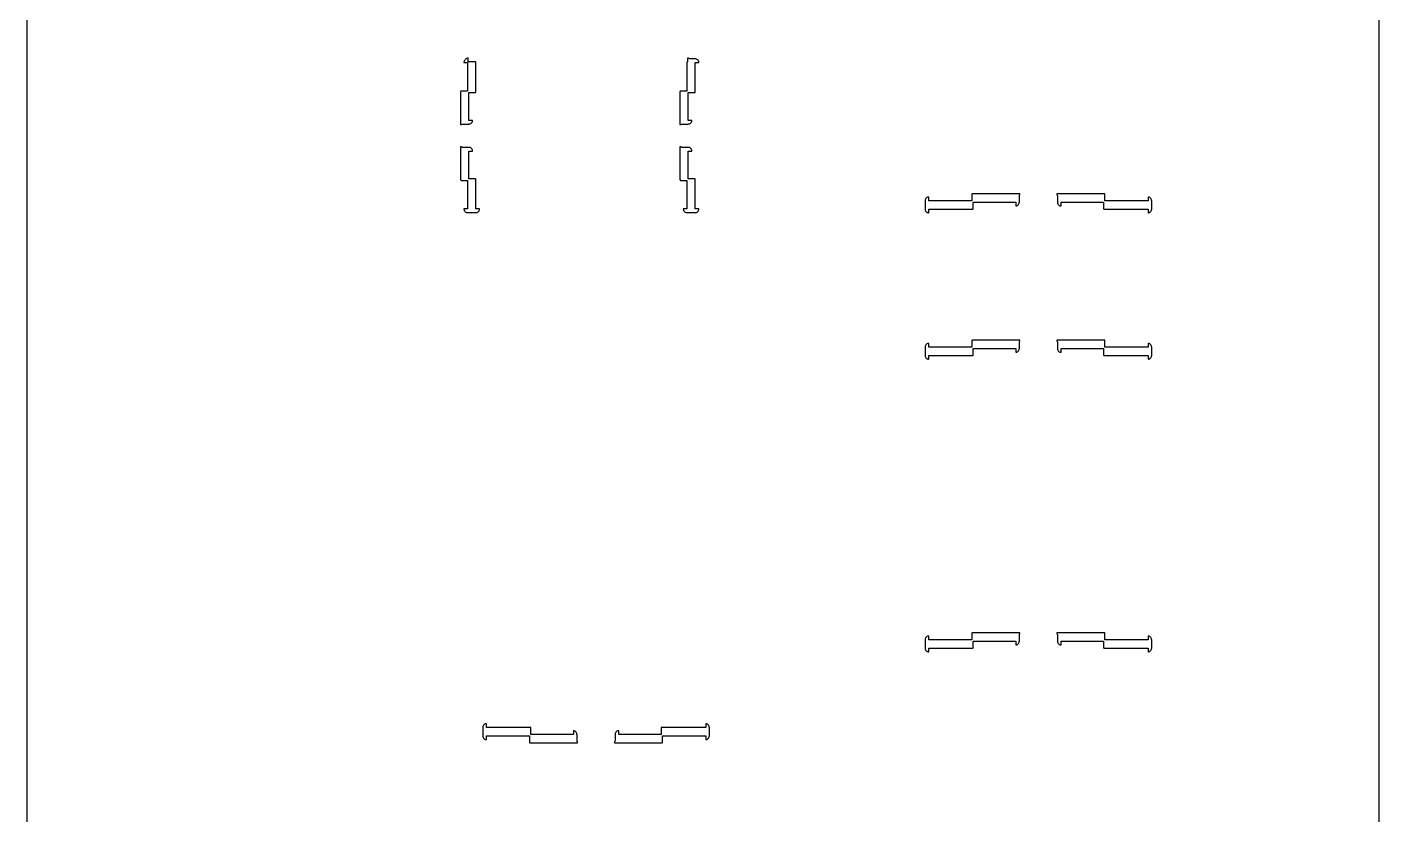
# Model space of a CAD drawing. Header units: millimetres. Extents: x 68 to 252, y 288 to 712.
# Drawn here: x 67.5 to 252.5, y 395.2 to 502.9 of the extents above; entities that cross this region are included whole.
import ezdxf

# ---------------------------------------------------------------- set-up
doc = ezdxf.new("R2010")
doc.units = ezdxf.units.MM

msp = doc.modelspace()

# ---------------------------------------------------------------- linework, layer by layer
for p, q in [((67.55, 287.55), (67.55, 712.45)), ((252.45, 712.45), (252.45, 287.55)), ((127.32, 498.21), (127.3, 498.11)), ((127.3, 498.11), (127.3, 498.11)), ((127.3, 498.11), (127.3, 498.06)), ((127.3, 498.06), (127.79, 498.06)), ((127.3, 498.06), (127.3, 498.06)), ((127.35, 498.3), (127.32, 498.21)), ((127.32, 498.21), (127.32, 498.21)), ((127.41, 498.38), (127.35, 498.3)), ((127.35, 498.3), (127.35, 498.3)), ((127.48, 498.45), (127.41, 498.38)), ((127.41, 498.38), (127.41, 498.38)), ((127.5, 498.46), (127.48, 498.45)), ((127.48, 498.45), (127.48, 498.45)), ((127.51, 498.48), (127.5, 498.46)), ((127.5, 498.46), (127.5, 498.46)), ((127.5, 498.46), (127.5, 498.46)), ((127.58, 498.55), (127.51, 498.48)), ((127.51, 498.48), (127.51, 498.48)), ((127.66, 498.6), (127.58, 498.55)), ((127.58, 498.55), (127.58, 498.55)), ((127.75, 498.64), (127.66, 498.6)), ((127.66, 498.6), (127.66, 498.6)), ((127.85, 498.66), (127.75, 498.64)), ((127.75, 498.64), (127.75, 498.64)), ((127.79, 498.06), (127.79, 494.16)), ((127.89, 498.66), (127.85, 498.66)), ((127.85, 498.66), (127.85, 498.66)), ((127.89, 498.16), (127.89, 498.66)), ((128.85, 498.16), (127.89, 498.16)), ((128.87, 498.16), (128.85, 498.16)), ((128.89, 498.16), (128.87, 498.16)), ((128.9, 498.15), (128.89, 498.16)), ((128.92, 498.13), (128.9, 498.15)), ((128.93, 498.12), (128.92, 498.13)), ((128.94, 498.1), (128.93, 498.12)), ((128.95, 498.08), (128.94, 498.1)), ((128.95, 498.06), (128.95, 498.08)), ((128.95, 494.06), (128.95, 498.06)), ((157.8, 498.08), (157.79, 498.06)), ((157.79, 498.06), (157.79, 494.16)), ((157.81, 498.12), (157.8, 498.1)), ((157.8, 498.1), (157.8, 498.08)), ((157.82, 498.13), (157.81, 498.12)), ((157.84, 498.15), (157.82, 498.13)), ((157.86, 498.16), (157.84, 498.15)), ((157.88, 498.16), (157.86, 498.16)), ((157.89, 498.16), (157.88, 498.16)), ((157.9, 498.66), (157.89, 498.66)), ((157.89, 498.66), (157.89, 498.66)), ((157.89, 498.66), (157.89, 498.16)), ((158, 498.65), (157.9, 498.66)), ((157.9, 498.66), (157.9, 498.66)), ((158.1, 498.62), (158, 498.65)), ((158, 498.65), (158, 498.65)), ((158.19, 498.57), (158.1, 498.62)), ((158.1, 498.62), (158.1, 498.62)), ((158.19, 498.56), (158.19, 498.57)), ((158.19, 498.57), (158.19, 498.57)), ((158.95, 498.56), (158.19, 498.56)), ((158.19, 498.56), (158.19, 498.56)), ((158.19, 498.56), (158.19, 498.56)), ((158.19, 498.56), (158.19, 498.56)), ((158.19, 498.56), (158.19, 498.56)), ((159, 498.56), (158.95, 498.56)), ((158.95, 498.06), (159.45, 498.06)), ((158.95, 494.06), (158.95, 498.06)), ((158.95, 498.06), (158.95, 498.06)), ((158.95, 498.06), (158.95, 498.06)), ((159.09, 498.54), (159, 498.56)), ((159, 498.56), (159, 498.56)), ((159.18, 498.5), (159.09, 498.54)), ((159.09, 498.54), (159.09, 498.54)), ((159.26, 498.45), (159.18, 498.5)), ((159.18, 498.5), (159.18, 498.5)), ((159.33, 498.38), (159.26, 498.45)), ((159.26, 498.45), (159.26, 498.45)), ((159.39, 498.3), (159.33, 498.38)), ((159.33, 498.38), (159.33, 498.38)), ((159.42, 498.21), (159.39, 498.3)), ((159.39, 498.3), (159.39, 498.3)), ((159.44, 498.11), (159.42, 498.21)), ((159.42, 498.21), (159.42, 498.21)), ((159.45, 498.06), (159.44, 498.11)), ((159.44, 498.11), (159.44, 498.11)), ((126.85, 494.1), (126.84, 494.08)), ((126.84, 494.08), (126.84, 494.06)), ((126.84, 494.06), (126.84, 489.59)), ((126.86, 494.12), (126.85, 494.1)), ((126.87, 494.13), (126.86, 494.12)), ((126.89, 494.15), (126.87, 494.13)), ((126.9, 494.16), (126.89, 494.15)), ((126.92, 494.16), (126.9, 494.16)), ((126.94, 494.16), (126.92, 494.16)), ((127.79, 494.16), (126.94, 494.16)), ((127.99, 490.16), (127.99, 493.96)), ((127.99, 493.96), (128.85, 493.96)), ((128.85, 493.96), (128.87, 493.97)), ((128.87, 493.97), (128.89, 493.97)), ((128.89, 493.97), (128.9, 493.98)), ((128.9, 493.98), (128.92, 493.99)), ((128.92, 493.99), (128.93, 494.01)), ((128.93, 494.01), (128.94, 494.03)), ((128.94, 494.03), (128.95, 494.04)), ((128.95, 494.04), (128.95, 494.06)), ((156.85, 494.1), (156.84, 494.08)), ((156.84, 494.08), (156.84, 494.06)), ((156.84, 494.06), (156.84, 489.59)), ((156.86, 494.12), (156.85, 494.1)), ((156.87, 494.13), (156.86, 494.12)), ((156.89, 494.15), (156.87, 494.13)), ((156.9, 494.16), (156.89, 494.15)), ((156.92, 494.16), (156.9, 494.16)), ((156.94, 494.16), (156.92, 494.16)), ((157.79, 494.16), (156.94, 494.16)), ((157.99, 490.16), (157.99, 493.96)), ((157.99, 493.96), (158.85, 493.96)), ((158.85, 493.96), (158.87, 493.97)), ((158.87, 493.97), (158.89, 493.97)), ((158.89, 493.97), (158.9, 493.98)), ((158.9, 493.98), (158.92, 493.99)), ((158.92, 493.99), (158.93, 494.01)), ((158.93, 494.01), (158.94, 494.03)), ((158.94, 494.03), (158.95, 494.04)), ((158.95, 494.04), (158.95, 494.06)), ((128.49, 490.16), (127.99, 490.16)), ((128.43, 489.93), (128.47, 490.02)), ((128.47, 490.02), (128.49, 490.12)), ((128.47, 490.02), (128.47, 490.02)), ((128.49, 490.12), (128.49, 490.16)), ((128.49, 490.12), (128.49, 490.12)), ((158.49, 490.16), (157.99, 490.16)), ((158.43, 489.93), (158.47, 490.02)), ((158.47, 490.02), (158.49, 490.12)), ((158.47, 490.02), (158.47, 490.02)), ((158.49, 490.12), (158.49, 490.16)), ((158.49, 490.12), (158.49, 490.12)), ((126.84, 489.59), (126.84, 489.59)), ((126.84, 489.59), (126.86, 489.58)), ((126.86, 489.58), (126.96, 489.6)), ((126.86, 489.58), (126.86, 489.58)), ((126.96, 489.6), (127.05, 489.63)), ((126.96, 489.6), (126.96, 489.6)), ((127.05, 489.63), (127.11, 489.66)), ((127.05, 489.63), (127.05, 489.63)), ((127.11, 489.66), (127.11, 489.66)), ((127.11, 489.66), (127.11, 489.66)), ((127.11, 489.66), (127.11, 489.66)), ((127.11, 489.66), (127.99, 489.66)), ((127.99, 489.66), (128.04, 489.67)), ((128.04, 489.67), (128.14, 489.69)), ((128.04, 489.67), (128.04, 489.67)), ((128.14, 489.69), (128.23, 489.72)), ((128.14, 489.69), (128.14, 489.69)), ((128.23, 489.72), (128.31, 489.78)), ((128.23, 489.72), (128.23, 489.72)), ((128.31, 489.78), (128.38, 489.85)), ((128.31, 489.78), (128.31, 489.78)), ((128.38, 489.85), (128.43, 489.93)), ((128.38, 489.85), (128.38, 489.85)), ((128.43, 489.93), (128.43, 489.93)), ((156.84, 489.59), (156.84, 489.59)), ((156.84, 489.59), (156.86, 489.58)), ((156.86, 489.58), (156.96, 489.6)), ((156.86, 489.58), (156.86, 489.58)), ((156.96, 489.6), (157.05, 489.63)), ((156.96, 489.6), (156.96, 489.6)), ((157.05, 489.63), (157.11, 489.66)), ((157.05, 489.63), (157.05, 489.63)), ((157.11, 489.66), (157.11, 489.66)), ((157.11, 489.66), (157.11, 489.66)), ((157.11, 489.66), (157.11, 489.66)), ((157.11, 489.66), (157.99, 489.66)), ((157.99, 489.66), (158.04, 489.67)), ((158.04, 489.67), (158.14, 489.69)), ((158.04, 489.67), (158.04, 489.67)), ((158.14, 489.69), (158.23, 489.72)), ((158.14, 489.69), (158.14, 489.69)), ((158.23, 489.72), (158.31, 489.78)), ((158.23, 489.72), (158.23, 489.72)), ((158.31, 489.78), (158.38, 489.85)), ((158.31, 489.78), (158.31, 489.78)), ((158.38, 489.85), (158.43, 489.93)), ((158.38, 489.85), (158.38, 489.85)), ((158.43, 489.93), (158.43, 489.93)), ((126.86, 486.54), (126.84, 486.54)), ((126.84, 486.54), (126.84, 486.54)), ((126.84, 486.54), (126.84, 482.06)), ((126.96, 486.53), (126.86, 486.54)), ((126.86, 486.54), (126.86, 486.54)), ((127.05, 486.5), (126.96, 486.53)), ((126.96, 486.53), (126.96, 486.53)), ((127.11, 486.46), (127.05, 486.5)), ((127.05, 486.5), (127.05, 486.5)), ((127.99, 486.46), (127.11, 486.46)), ((127.11, 486.46), (127.11, 486.46)), ((127.11, 486.46), (127.11, 486.46)), ((127.11, 486.46), (127.11, 486.46)), ((128.04, 486.46), (127.99, 486.46)), ((128.14, 486.44), (128.04, 486.46)), ((128.04, 486.46), (128.04, 486.46)), ((128.23, 486.4), (128.14, 486.44)), ((128.14, 486.44), (128.14, 486.44)), ((128.31, 486.35), (128.23, 486.4)), ((128.23, 486.4), (128.23, 486.4)), ((128.38, 486.28), (128.31, 486.35)), ((128.31, 486.35), (128.31, 486.35)), ((156.86, 486.54), (156.84, 486.54)), ((156.84, 486.54), (156.84, 486.54)), ((156.84, 486.54), (156.84, 482.06)), ((156.96, 486.53), (156.86, 486.54)), ((156.86, 486.54), (156.86, 486.54)), ((157.05, 486.5), (156.96, 486.53)), ((156.96, 486.53), (156.96, 486.53)), ((157.11, 486.46), (157.05, 486.5)), ((157.05, 486.5), (157.05, 486.5)), ((157.99, 486.46), (157.11, 486.46)), ((157.11, 486.46), (157.11, 486.46)), ((157.11, 486.46), (157.11, 486.46)), ((157.11, 486.46), (157.11, 486.46)), ((158.04, 486.46), (157.99, 486.46)), ((158.14, 486.44), (158.04, 486.46)), ((158.04, 486.46), (158.04, 486.46)), ((158.23, 486.4), (158.14, 486.44)), ((158.14, 486.44), (158.14, 486.44)), ((158.31, 486.35), (158.23, 486.4)), ((158.23, 486.4), (158.23, 486.4)), ((158.38, 486.28), (158.31, 486.35)), ((158.31, 486.35), (158.31, 486.35)), ((127.99, 482.16), (127.99, 485.96)), ((127.99, 485.96), (128.49, 485.96)), ((128.43, 486.2), (128.38, 486.28)), ((128.38, 486.28), (128.38, 486.28)), ((128.47, 486.11), (128.43, 486.2)), ((128.43, 486.2), (128.43, 486.2)), ((128.49, 486.01), (128.47, 486.11)), ((128.47, 486.11), (128.47, 486.11)), ((128.49, 485.96), (128.49, 486.01)), ((128.49, 486.01), (128.49, 486.01)), ((157.99, 482.16), (157.99, 485.96)), ((157.99, 485.96), (158.49, 485.96)), ((158.43, 486.2), (158.38, 486.28)), ((158.38, 486.28), (158.38, 486.28)), ((158.47, 486.11), (158.43, 486.2)), ((158.43, 486.2), (158.43, 486.2)), ((158.49, 486.01), (158.47, 486.11)), ((158.47, 486.11), (158.47, 486.11)), ((158.49, 485.96), (158.49, 486.01)), ((158.49, 486.01), (158.49, 486.01)), ((126.84, 482.06), (126.84, 482.04)), ((126.84, 482.04), (126.85, 482.03)), ((126.85, 482.03), (126.86, 482.01)), ((126.86, 482.01), (126.87, 481.99)), ((126.87, 481.99), (126.89, 481.98)), ((126.89, 481.98), (126.9, 481.97)), ((126.9, 481.97), (126.92, 481.97)), ((126.92, 481.97), (126.94, 481.96)), ((126.94, 481.96), (127.79, 481.96)), ((127.79, 481.96), (127.79, 478.06)), ((128.85, 482.16), (127.99, 482.16)), ((128.87, 482.16), (128.85, 482.16)), ((128.89, 482.16), (128.87, 482.16)), ((128.9, 482.15), (128.89, 482.16)), ((128.92, 482.13), (128.9, 482.15)), ((128.93, 482.12), (128.92, 482.13)), ((128.94, 482.1), (128.93, 482.12)), ((128.95, 482.08), (128.94, 482.1)), ((128.95, 482.06), (128.95, 482.08)), ((128.95, 478.06), (128.95, 482.06)), ((156.84, 482.06), (156.84, 482.04)), ((156.84, 482.04), (156.85, 482.03)), ((156.85, 482.03), (156.86, 482.01)), ((156.86, 482.01), (156.87, 481.99)), ((156.87, 481.99), (156.89, 481.98)), ((156.89, 481.98), (156.9, 481.97)), ((156.9, 481.97), (156.92, 481.97)), ((156.92, 481.97), (156.94, 481.96)), ((156.94, 481.96), (157.79, 481.96)), ((157.79, 481.96), (157.79, 478.06)), ((158.85, 482.16), (157.99, 482.16)), ((158.87, 482.16), (158.85, 482.16)), ((158.89, 482.16), (158.87, 482.16)), ((158.9, 482.15), (158.89, 482.16)), ((158.92, 482.13), (158.9, 482.15)), ((158.93, 482.12), (158.92, 482.13)), ((158.94, 482.1), (158.93, 482.12)), ((158.95, 482.08), (158.94, 482.1)), ((158.95, 482.06), (158.95, 482.08)), ((158.95, 478.06), (158.95, 482.06)), ((190.39, 479.32), (190.37, 479.22)), ((190.37, 479.22), (190.37, 479.22)), ((190.37, 479.22), (190.37, 479.18)), ((190.37, 479.18), (190.37, 478.03)), ((190.43, 479.41), (190.39, 479.32)), ((190.39, 479.32), (190.39, 479.32)), ((190.48, 479.49), (190.43, 479.41)), ((190.43, 479.41), (190.43, 479.41)), ((190.55, 479.56), (190.48, 479.49)), ((190.48, 479.49), (190.48, 479.49)), ((190.63, 479.62), (190.55, 479.56)), ((190.55, 479.56), (190.55, 479.56)), ((190.72, 479.65), (190.63, 479.62)), ((190.63, 479.62), (190.63, 479.62)), ((190.82, 479.67), (190.72, 479.65)), ((190.72, 479.65), (190.72, 479.65)), ((190.87, 479.68), (190.82, 479.67)), ((190.82, 479.67), (190.82, 479.67)), ((190.87, 479.18), (190.87, 479.68)), ((196.77, 479.18), (190.87, 479.18)), ((196.78, 480.07), (196.77, 480.05)), ((196.77, 480.05), (196.77, 480.03)), ((196.77, 480.03), (196.77, 479.18)), ((196.79, 480.09), (196.78, 480.07)), ((196.8, 480.1), (196.79, 480.09)), ((196.81, 480.11), (196.8, 480.1)), ((196.83, 480.12), (196.81, 480.11)), ((196.85, 480.13), (196.83, 480.12)), ((196.87, 480.13), (196.85, 480.13)), ((203.35, 480.13), (196.87, 480.13)), ((196.97, 478.12), (196.97, 478.98)), ((196.97, 478.98), (202.77, 478.98)), ((202.77, 478.98), (202.77, 478.48)), ((203.25, 478.83), (203.26, 478.93)), ((203.26, 478.93), (203.27, 478.98)), ((203.26, 478.93), (203.26, 478.93)), ((203.27, 479.86), (203.3, 479.92)), ((203.27, 478.98), (203.27, 479.86)), ((203.27, 479.86), (203.27, 479.86)), ((203.27, 479.86), (203.27, 479.86)), ((203.27, 479.86), (203.27, 479.86)), ((203.3, 479.92), (203.33, 480.01)), ((203.3, 479.92), (203.3, 479.92)), ((203.33, 480.01), (203.35, 480.11)), ((203.33, 480.01), (203.33, 480.01)), ((203.35, 480.11), (203.35, 480.13)), ((203.35, 480.13), (203.35, 480.13)), ((203.35, 480.11), (203.35, 480.11)), ((214.87, 480.13), (208.39, 480.13)), ((208.39, 480.13), (208.39, 480.13)), ((208.39, 480.13), (208.39, 480.11)), ((208.39, 480.11), (208.39, 480.11)), ((208.39, 480.11), (208.4, 480.01)), ((208.4, 480.01), (208.4, 480.01)), ((208.4, 480.01), (208.43, 479.92)), ((208.43, 479.92), (208.43, 479.92)), ((208.43, 479.92), (208.47, 479.86)), ((208.47, 479.86), (208.47, 479.86)), ((208.47, 479.86), (208.47, 479.86)), ((208.47, 479.86), (208.47, 479.86)), ((208.47, 479.86), (208.47, 478.98)), ((208.47, 478.98), (208.47, 478.93)), ((208.47, 478.93), (208.47, 478.93)), ((208.47, 478.93), (208.49, 478.83)), ((208.97, 478.48), (208.97, 478.98)), ((208.97, 478.98), (214.77, 478.98)), ((214.77, 478.98), (214.77, 478.12)), ((214.89, 480.13), (214.87, 480.13)), ((214.91, 480.12), (214.89, 480.13)), ((214.92, 480.11), (214.91, 480.12)), ((214.94, 480.1), (214.92, 480.11)), ((214.95, 480.09), (214.94, 480.1)), ((214.96, 480.07), (214.95, 480.09)), ((214.97, 480.05), (214.96, 480.07)), ((214.97, 480.03), (214.97, 480.05)), ((214.97, 479.18), (214.97, 480.03)), ((220.87, 479.18), (214.97, 479.18)), ((220.92, 479.67), (220.87, 479.68)), ((220.87, 479.68), (220.87, 479.18)), ((221.01, 479.65), (220.92, 479.67)), ((220.92, 479.67), (220.92, 479.67)), ((221.1, 479.62), (221.01, 479.65)), ((221.01, 479.65), (221.01, 479.65)), ((221.18, 479.56), (221.1, 479.62)), ((221.1, 479.62), (221.1, 479.62)), ((221.25, 479.49), (221.18, 479.56)), ((221.18, 479.56), (221.18, 479.56)), ((221.31, 479.41), (221.25, 479.49)), ((221.25, 479.49), (221.25, 479.49)), ((221.35, 479.32), (221.31, 479.41)), ((221.31, 479.41), (221.31, 479.41)), ((221.36, 479.22), (221.35, 479.32)), ((221.35, 479.32), (221.35, 479.32)), ((221.37, 479.18), (221.36, 479.22)), ((221.36, 479.22), (221.36, 479.22)), ((221.37, 478.03), (221.37, 479.18)), ((127.79, 478.06), (127.3, 478.06)), ((127.3, 478.06), (127.3, 478.02)), ((127.3, 478.02), (127.3, 478.02)), ((127.3, 478.02), (127.32, 477.92)), ((127.32, 477.92), (127.32, 477.92)), ((127.32, 477.92), (127.35, 477.83)), ((127.35, 477.83), (127.35, 477.83)), ((127.35, 477.83), (127.41, 477.75)), ((127.41, 477.75), (127.41, 477.75)), ((127.41, 477.75), (127.48, 477.68)), ((127.48, 477.68), (127.48, 477.68)), ((127.48, 477.68), (127.56, 477.62)), ((127.56, 477.62), (127.56, 477.62)), ((127.56, 477.62), (127.65, 477.59)), ((127.65, 477.59), (127.65, 477.59)), ((127.65, 477.59), (127.75, 477.57)), ((127.75, 477.57), (127.75, 477.57)), ((127.75, 477.57), (127.8, 477.57)), ((127.79, 478.06), (127.79, 478.06)), ((127.79, 478.06), (127.79, 478.06)), ((127.8, 477.57), (128.95, 477.57)), ((129.45, 478.06), (128.95, 478.06)), ((128.95, 478.06), (128.95, 478.06)), ((128.95, 477.57), (129, 477.57)), ((129, 477.57), (129.09, 477.59)), ((129, 477.57), (129, 477.57)), ((129.09, 477.59), (129.18, 477.62)), ((129.09, 477.59), (129.09, 477.59)), ((129.18, 477.62), (129.26, 477.68)), ((129.18, 477.62), (129.18, 477.62)), ((129.26, 477.68), (129.33, 477.75)), ((129.26, 477.68), (129.26, 477.68)), ((129.33, 477.75), (129.39, 477.83)), ((129.33, 477.75), (129.33, 477.75)), ((129.39, 477.83), (129.42, 477.92)), ((129.39, 477.83), (129.39, 477.83)), ((129.42, 477.92), (129.44, 478.02)), ((129.42, 477.92), (129.42, 477.92)), ((129.44, 478.02), (129.45, 478.06)), ((129.44, 478.02), (129.44, 478.02)), ((157.79, 478.06), (157.3, 478.06)), ((157.3, 478.06), (157.3, 478.02)), ((157.3, 478.02), (157.3, 478.02)), ((157.3, 478.02), (157.32, 477.92)), ((157.32, 477.92), (157.32, 477.92)), ((157.32, 477.92), (157.35, 477.83)), ((157.35, 477.83), (157.35, 477.83)), ((157.35, 477.83), (157.41, 477.75)), ((157.41, 477.75), (157.41, 477.75)), ((157.41, 477.75), (157.48, 477.68)), ((157.48, 477.68), (157.48, 477.68)), ((157.48, 477.68), (157.56, 477.62)), ((157.56, 477.62), (157.56, 477.62)), ((157.56, 477.62), (157.65, 477.59)), ((157.65, 477.59), (157.65, 477.59)), ((157.65, 477.59), (157.75, 477.57)), ((157.75, 477.57), (157.75, 477.57)), ((157.75, 477.57), (157.8, 477.57)), ((157.79, 478.06), (157.79, 478.06)), ((157.8, 477.57), (158.95, 477.57)), ((159.45, 478.06), (158.95, 478.06)), ((158.95, 478.06), (158.95, 478.06)), ((158.95, 477.57), (159, 477.57)), ((159, 477.57), (159.09, 477.59)), ((159, 477.57), (159, 477.57)), ((159.09, 477.59), (159.18, 477.62)), ((159.09, 477.59), (159.09, 477.59)), ((159.18, 477.62), (159.26, 477.68)), ((159.18, 477.62), (159.18, 477.62)), ((159.26, 477.68), (159.33, 477.75)), ((159.26, 477.68), (159.26, 477.68)), ((159.33, 477.75), (159.39, 477.83)), ((159.33, 477.75), (159.33, 477.75)), ((159.39, 477.83), (159.42, 477.92)), ((159.39, 477.83), (159.39, 477.83)), ((159.42, 477.92), (159.44, 478.02)), ((159.42, 477.92), (159.42, 477.92)), ((159.44, 478.02), (159.45, 478.06)), ((159.44, 478.02), (159.44, 478.02)), ((159.45, 478.06), (159.45, 478.06)), ((190.37, 478.03), (190.37, 477.98)), ((190.37, 477.98), (190.37, 477.98)), ((190.37, 477.98), (190.39, 477.88)), ((190.39, 477.88), (190.39, 477.88)), ((190.39, 477.88), (190.43, 477.79)), ((190.43, 477.79), (190.43, 477.79)), ((190.43, 477.79), (190.48, 477.71)), ((190.48, 477.71), (190.48, 477.71)), ((190.48, 477.71), (190.55, 477.64)), ((190.55, 477.64), (190.55, 477.64)), ((190.55, 477.64), (190.63, 477.58)), ((190.63, 477.58), (190.63, 477.58)), ((190.63, 477.58), (190.72, 477.55)), ((190.72, 477.55), (190.72, 477.55)), ((190.72, 477.55), (190.82, 477.53)), ((190.82, 477.53), (190.82, 477.53)), ((190.82, 477.53), (190.87, 477.53)), ((190.87, 477.53), (190.87, 478.02)), ((190.87, 478.02), (196.87, 478.02)), ((190.87, 477.53), (190.87, 477.53)), ((196.87, 478.02), (196.89, 478.03)), ((196.89, 478.03), (196.91, 478.03)), ((196.91, 478.03), (196.92, 478.04)), ((196.92, 478.04), (196.94, 478.05)), ((196.94, 478.05), (196.95, 478.07)), ((196.95, 478.07), (196.96, 478.09)), ((196.96, 478.09), (196.97, 478.1)), ((196.97, 478.1), (196.97, 478.12)), ((202.77, 478.48), (202.82, 478.48)), ((202.82, 478.48), (202.91, 478.5)), ((202.82, 478.48), (202.82, 478.48)), ((202.91, 478.5), (203, 478.54)), ((202.91, 478.5), (202.91, 478.5)), ((203, 478.54), (203.08, 478.59)), ((203, 478.54), (203, 478.54)), ((203.08, 478.59), (203.15, 478.66)), ((203.08, 478.59), (203.08, 478.59)), ((203.15, 478.66), (203.21, 478.74)), ((203.15, 478.66), (203.15, 478.66)), ((203.21, 478.74), (203.25, 478.83)), ((203.21, 478.74), (203.21, 478.74)), ((203.25, 478.83), (203.25, 478.83)), ((208.49, 478.83), (208.49, 478.83)), ((208.49, 478.83), (208.53, 478.74)), ((208.53, 478.74), (208.53, 478.74)), ((208.53, 478.74), (208.58, 478.66)), ((208.58, 478.66), (208.58, 478.66)), ((208.58, 478.66), (208.65, 478.59)), ((208.65, 478.59), (208.65, 478.59)), ((208.65, 478.59), (208.73, 478.54)), ((208.73, 478.54), (208.73, 478.54)), ((208.73, 478.54), (208.82, 478.5)), ((208.82, 478.5), (208.82, 478.5)), ((208.82, 478.5), (208.92, 478.48)), ((208.92, 478.48), (208.92, 478.48)), ((208.92, 478.48), (208.97, 478.48)), ((214.77, 478.12), (214.77, 478.1)), ((214.77, 478.1), (214.78, 478.09)), ((214.78, 478.09), (214.79, 478.07)), ((214.79, 478.07), (214.8, 478.05)), ((214.8, 478.05), (214.81, 478.04)), ((214.81, 478.04), (214.83, 478.03)), ((214.83, 478.03), (214.85, 478.03)), ((214.85, 478.03), (214.87, 478.02)), ((214.87, 478.02), (220.87, 478.02)), ((220.87, 478.02), (220.87, 477.53)), ((220.87, 478.02), (220.87, 478.02)), ((220.87, 477.53), (220.92, 477.53)), ((220.92, 477.53), (221.01, 477.55)), ((220.92, 477.53), (220.92, 477.53)), ((221.01, 477.55), (221.1, 477.58)), ((221.01, 477.55), (221.01, 477.55)), ((221.1, 477.58), (221.18, 477.64)), ((221.1, 477.58), (221.1, 477.58)), ((221.18, 477.64), (221.25, 477.71)), ((221.18, 477.64), (221.18, 477.64)), ((221.25, 477.71), (221.31, 477.79)), ((221.25, 477.71), (221.25, 477.71)), ((221.31, 477.79), (221.35, 477.88)), ((221.31, 477.79), (221.31, 477.79)), ((221.35, 477.88), (221.36, 477.98)), ((221.35, 477.88), (221.35, 477.88)), ((221.36, 477.98), (221.37, 478.03)), ((221.36, 477.98), (221.36, 477.98)), ((190.39, 459.32), (190.37, 459.22)), ((190.37, 459.22), (190.37, 459.22)), ((190.37, 459.22), (190.37, 459.18)), ((190.37, 459.18), (190.37, 458.03)), ((190.43, 459.41), (190.39, 459.32)), ((190.39, 459.32), (190.39, 459.32)), ((190.48, 459.49), (190.43, 459.41)), ((190.43, 459.41), (190.43, 459.41)), ((190.55, 459.56), (190.48, 459.49)), ((190.48, 459.49), (190.48, 459.49)), ((190.63, 459.62), (190.55, 459.56)), ((190.55, 459.56), (190.55, 459.56)), ((190.72, 459.65), (190.63, 459.62)), ((190.63, 459.62), (190.63, 459.62)), ((190.82, 459.67), (190.72, 459.65)), ((190.72, 459.65), (190.72, 459.65)), ((190.87, 459.68), (190.82, 459.67)), ((190.82, 459.67), (190.82, 459.67)), ((190.87, 459.18), (190.87, 459.68)), ((196.77, 459.18), (190.87, 459.18)), ((196.78, 460.07), (196.77, 460.05)), ((196.77, 460.05), (196.77, 460.03)), ((196.77, 460.03), (196.77, 459.18)), ((196.79, 460.09), (196.78, 460.07)), ((196.8, 460.1), (196.79, 460.09)), ((196.81, 460.11), (196.8, 460.1)), ((196.83, 460.12), (196.81, 460.11)), ((196.85, 460.13), (196.83, 460.12)), ((196.87, 460.13), (196.85, 460.13)), ((203.35, 460.13), (196.87, 460.13)), ((196.97, 458.12), (196.97, 458.98)), ((196.97, 458.98), (202.77, 458.98)), ((202.77, 458.98), (202.77, 458.48)), ((203, 458.54), (203.08, 458.59)), ((203.08, 458.59), (203.15, 458.66)), ((203.08, 458.59), (203.08, 458.59)), ((203.15, 458.66), (203.21, 458.74)), ((203.15, 458.66), (203.15, 458.66)), ((203.21, 458.74), (203.25, 458.83)), ((203.21, 458.74), (203.21, 458.74)), ((203.25, 458.83), (203.26, 458.93)), ((203.25, 458.83), (203.25, 458.83)), ((203.26, 458.93), (203.27, 458.98)), ((203.26, 458.93), (203.26, 458.93)), ((203.27, 459.86), (203.3, 459.92)), ((203.27, 458.98), (203.27, 459.86)), ((203.27, 459.86), (203.27, 459.86)), ((203.27, 459.86), (203.27, 459.86)), ((203.27, 459.86), (203.27, 459.86)), ((203.3, 459.92), (203.33, 460.01)), ((203.3, 459.92), (203.3, 459.92)), ((203.33, 460.01), (203.35, 460.11)), ((203.33, 460.01), (203.33, 460.01)), ((203.35, 460.11), (203.35, 460.13)), ((203.35, 460.13), (203.35, 460.13)), ((203.35, 460.13), (203.35, 460.13)), ((203.35, 460.11), (203.35, 460.11)), ((214.87, 460.13), (208.39, 460.13)), ((208.39, 460.13), (208.39, 460.13)), ((208.39, 460.13), (208.39, 460.11)), ((208.39, 460.11), (208.39, 460.11)), ((208.39, 460.11), (208.4, 460.01)), ((208.4, 460.01), (208.4, 460.01)), ((208.4, 460.01), (208.43, 459.92)), ((208.43, 459.92), (208.43, 459.92)), ((208.43, 459.92), (208.47, 459.86)), ((208.47, 459.86), (208.47, 459.86)), ((208.47, 459.86), (208.47, 459.86)), ((208.47, 459.86), (208.47, 459.86)), ((208.47, 459.86), (208.47, 458.98)), ((208.47, 458.98), (208.47, 458.93)), ((208.47, 458.93), (208.47, 458.93)), ((208.47, 458.93), (208.49, 458.83)), ((208.49, 458.83), (208.49, 458.83)), ((208.49, 458.83), (208.53, 458.74)), ((208.53, 458.74), (208.53, 458.74)), ((208.53, 458.74), (208.58, 458.66)), ((208.58, 458.66), (208.58, 458.66)), ((208.58, 458.66), (208.65, 458.59)), ((208.65, 458.59), (208.65, 458.59)), ((208.65, 458.59), (208.73, 458.54)), ((208.97, 458.48), (208.97, 458.98)), ((208.97, 458.98), (214.77, 458.98)), ((214.77, 458.98), (214.77, 458.12)), ((214.89, 460.13), (214.87, 460.13)), ((214.91, 460.12), (214.89, 460.13)), ((214.92, 460.11), (214.91, 460.12)), ((214.94, 460.1), (214.92, 460.11)), ((214.95, 460.09), (214.94, 460.1)), ((214.96, 460.07), (214.95, 460.09)), ((214.97, 460.05), (214.96, 460.07)), ((214.97, 460.03), (214.97, 460.05)), ((214.97, 459.18), (214.97, 460.03)), ((220.87, 459.18), (214.97, 459.18)), ((220.87, 459.68), (220.87, 459.18)), ((220.92, 459.67), (220.87, 459.68)), ((220.87, 459.68), (220.87, 459.68)), ((221.01, 459.65), (220.92, 459.67)), ((220.92, 459.67), (220.92, 459.67)), ((221.1, 459.62), (221.01, 459.65)), ((221.01, 459.65), (221.01, 459.65)), ((221.18, 459.56), (221.1, 459.62)), ((221.1, 459.62), (221.1, 459.62)), ((221.25, 459.49), (221.18, 459.56)), ((221.18, 459.56), (221.18, 459.56)), ((221.31, 459.41), (221.25, 459.49)), ((221.25, 459.49), (221.25, 459.49)), ((221.35, 459.32), (221.31, 459.41)), ((221.31, 459.41), (221.31, 459.41)), ((221.36, 459.22), (221.35, 459.32)), ((221.35, 459.32), (221.35, 459.32)), ((221.37, 459.18), (221.36, 459.22)), ((221.36, 459.22), (221.36, 459.22)), ((221.37, 458.03), (221.37, 459.18)), ((190.37, 458.03), (190.37, 457.98)), ((190.37, 457.98), (190.37, 457.98)), ((190.37, 457.98), (190.39, 457.88)), ((190.39, 457.88), (190.39, 457.88)), ((190.39, 457.88), (190.43, 457.79)), ((190.43, 457.79), (190.43, 457.79)), ((190.43, 457.79), (190.48, 457.71)), ((190.48, 457.71), (190.48, 457.71)), ((190.48, 457.71), (190.55, 457.64)), ((190.55, 457.64), (190.55, 457.64)), ((190.55, 457.64), (190.63, 457.58)), ((190.63, 457.58), (190.63, 457.58)), ((190.63, 457.58), (190.72, 457.55)), ((190.72, 457.55), (190.72, 457.55)), ((190.72, 457.55), (190.82, 457.53)), ((190.82, 457.53), (190.82, 457.53)), ((190.82, 457.53), (190.87, 457.53)), ((190.87, 457.53), (190.87, 458.02)), ((190.87, 458.02), (196.87, 458.02)), ((196.87, 458.02), (196.89, 458.03)), ((196.89, 458.03), (196.91, 458.03)), ((196.91, 458.03), (196.92, 458.04)), ((196.92, 458.04), (196.94, 458.05)), ((196.94, 458.05), (196.95, 458.07)), ((196.95, 458.07), (196.96, 458.09)), ((196.96, 458.09), (196.97, 458.1)), ((196.97, 458.1), (196.97, 458.12)), ((202.77, 458.48), (202.82, 458.48)), ((202.82, 458.48), (202.91, 458.5)), ((202.82, 458.48), (202.82, 458.48)), ((202.91, 458.5), (203, 458.54)), ((202.91, 458.5), (202.91, 458.5)), ((203, 458.54), (203, 458.54)), ((208.73, 458.54), (208.73, 458.54)), ((208.73, 458.54), (208.82, 458.5)), ((208.82, 458.5), (208.82, 458.5)), ((208.82, 458.5), (208.92, 458.48)), ((208.92, 458.48), (208.92, 458.48)), ((208.92, 458.48), (208.97, 458.48)), ((214.77, 458.12), (214.77, 458.1)), ((214.77, 458.1), (214.78, 458.09)), ((214.78, 458.09), (214.79, 458.07)), ((214.79, 458.07), (214.8, 458.05)), ((214.8, 458.05), (214.81, 458.04)), ((214.81, 458.04), (214.83, 458.03)), ((214.83, 458.03), (214.85, 458.03)), ((214.85, 458.03), (214.87, 458.02)), ((214.87, 458.02), (220.87, 458.02)), ((220.87, 458.02), (220.87, 457.53)), ((220.87, 457.53), (220.92, 457.53)), ((220.92, 457.53), (221.01, 457.55)), ((220.92, 457.53), (220.92, 457.53)), ((221.01, 457.55), (221.1, 457.58)), ((221.01, 457.55), (221.01, 457.55)), ((221.1, 457.58), (221.18, 457.64)), ((221.1, 457.58), (221.1, 457.58)), ((221.18, 457.64), (221.25, 457.71)), ((221.18, 457.64), (221.18, 457.64)), ((221.25, 457.71), (221.31, 457.79)), ((221.25, 457.71), (221.25, 457.71)), ((221.31, 457.79), (221.35, 457.88)), ((221.31, 457.79), (221.31, 457.79)), ((221.35, 457.88), (221.36, 457.98)), ((221.35, 457.88), (221.35, 457.88)), ((221.36, 457.98), (221.37, 458.03)), ((221.36, 457.98), (221.36, 457.98)), ((196.78, 420.07), (196.77, 420.05)), ((196.77, 420.05), (196.77, 420.03)), ((196.77, 420.03), (196.77, 419.18)), ((196.79, 420.09), (196.78, 420.07)), ((196.8, 420.1), (196.79, 420.09)), ((196.81, 420.11), (196.8, 420.1)), ((196.83, 420.12), (196.81, 420.11)), ((196.85, 420.13), (196.83, 420.12)), ((196.87, 420.13), (196.85, 420.13)), ((203.35, 420.13), (196.87, 420.13)), ((203.27, 419.86), (203.3, 419.92)), ((203.27, 418.98), (203.27, 419.86)), ((203.27, 419.86), (203.27, 419.86)), ((203.27, 419.86), (203.27, 419.86)), ((203.27, 419.86), (203.27, 419.86)), ((203.3, 419.92), (203.33, 420.01)), ((203.3, 419.92), (203.3, 419.92)), ((203.33, 420.01), (203.35, 420.11)), ((203.33, 420.01), (203.33, 420.01)), ((203.35, 420.11), (203.35, 420.13)), ((203.35, 420.13), (203.35, 420.13)), ((203.35, 420.11), (203.35, 420.11)), ((214.87, 420.13), (208.39, 420.13)), ((208.39, 420.13), (208.39, 420.13)), ((208.39, 420.13), (208.39, 420.11)), ((208.39, 420.11), (208.39, 420.11)), ((208.39, 420.11), (208.4, 420.01)), ((208.4, 420.01), (208.4, 420.01)), ((208.4, 420.01), (208.43, 419.92)), ((208.43, 419.92), (208.43, 419.92)), ((208.43, 419.92), (208.47, 419.86)), ((208.47, 419.86), (208.47, 419.86)), ((208.47, 419.86), (208.47, 419.86)), ((208.47, 419.86), (208.47, 419.86)), ((208.47, 419.86), (208.47, 418.98)), ((214.89, 420.13), (214.87, 420.13)), ((214.91, 420.12), (214.89, 420.13)), ((214.92, 420.11), (214.91, 420.12)), ((214.94, 420.1), (214.92, 420.11)), ((214.95, 420.09), (214.94, 420.1)), ((214.96, 420.07), (214.95, 420.09)), ((214.97, 420.05), (214.96, 420.07)), ((214.97, 420.03), (214.97, 420.05)), ((214.97, 419.18), (214.97, 420.03)), ((190.39, 419.32), (190.37, 419.22)), ((190.37, 419.22), (190.37, 419.22)), ((190.37, 419.22), (190.37, 419.18)), ((190.37, 419.18), (190.37, 418.03)), ((190.37, 418.03), (190.37, 417.98)), ((190.37, 417.98), (190.37, 417.98)), ((190.37, 417.98), (190.39, 417.88)), ((190.43, 419.41), (190.39, 419.32)), ((190.39, 419.32), (190.39, 419.32)), ((190.48, 419.49), (190.43, 419.41)), ((190.43, 419.41), (190.43, 419.41)), ((190.55, 419.56), (190.48, 419.49)), ((190.48, 419.49), (190.48, 419.49)), ((190.63, 419.62), (190.55, 419.56)), ((190.55, 419.56), (190.55, 419.56)), ((190.72, 419.65), (190.63, 419.62)), ((190.63, 419.62), (190.63, 419.62)), ((190.82, 419.67), (190.72, 419.65)), ((190.72, 419.65), (190.72, 419.65)), ((190.87, 419.68), (190.82, 419.67)), ((190.82, 419.67), (190.82, 419.67)), ((190.87, 419.18), (190.87, 419.68)), ((196.77, 419.18), (190.87, 419.18)), ((190.87, 417.53), (190.87, 418.02)), ((190.87, 418.02), (196.87, 418.02)), ((196.87, 418.02), (196.89, 418.03)), ((196.89, 418.03), (196.91, 418.03)), ((196.91, 418.03), (196.92, 418.04)), ((196.92, 418.04), (196.94, 418.05)), ((196.94, 418.05), (196.95, 418.07)), ((196.95, 418.07), (196.96, 418.09)), ((196.96, 418.09), (196.97, 418.1)), ((196.97, 418.12), (196.97, 418.98)), ((196.97, 418.98), (202.77, 418.98)), ((196.97, 418.1), (196.97, 418.12)), ((202.77, 418.98), (202.77, 418.48)), ((202.77, 418.48), (202.82, 418.48)), ((202.82, 418.48), (202.91, 418.5)), ((202.82, 418.48), (202.82, 418.48)), ((202.91, 418.5), (203, 418.54)), ((202.91, 418.5), (202.91, 418.5)), ((203, 418.54), (203.08, 418.59)), ((203, 418.54), (203, 418.54)), ((203.08, 418.59), (203.15, 418.66)), ((203.08, 418.59), (203.08, 418.59)), ((203.15, 418.66), (203.21, 418.74)), ((203.15, 418.66), (203.15, 418.66)), ((203.21, 418.74), (203.25, 418.83)), ((203.21, 418.74), (203.21, 418.74)), ((203.25, 418.83), (203.26, 418.93)), ((203.25, 418.83), (203.25, 418.83)), ((203.26, 418.93), (203.27, 418.98)), ((203.26, 418.93), (203.26, 418.93)), ((208.47, 418.98), (208.47, 418.93)), ((208.47, 418.93), (208.47, 418.93)), ((208.47, 418.93), (208.49, 418.83)), ((208.49, 418.83), (208.49, 418.83)), ((208.49, 418.83), (208.53, 418.74)), ((208.53, 418.74), (208.53, 418.74)), ((208.53, 418.74), (208.58, 418.66)), ((208.58, 418.66), (208.58, 418.66)), ((208.58, 418.66), (208.65, 418.59)), ((208.65, 418.59), (208.65, 418.59)), ((208.65, 418.59), (208.73, 418.54)), ((208.73, 418.54), (208.73, 418.54)), ((208.73, 418.54), (208.82, 418.5)), ((208.82, 418.5), (208.82, 418.5)), ((208.82, 418.5), (208.92, 418.48)), ((208.92, 418.48), (208.92, 418.48)), ((208.92, 418.48), (208.97, 418.48)), ((208.97, 418.48), (208.97, 418.98)), ((208.97, 418.98), (214.77, 418.98)), ((214.77, 418.98), (214.77, 418.12)), ((214.77, 418.12), (214.77, 418.1)), ((214.77, 418.1), (214.78, 418.09)), ((214.78, 418.09), (214.79, 418.07)), ((214.79, 418.07), (214.8, 418.05)), ((214.8, 418.05), (214.81, 418.04)), ((214.81, 418.04), (214.83, 418.03)), ((214.83, 418.03), (214.85, 418.03)), ((214.85, 418.03), (214.87, 418.02)), ((214.87, 418.02), (220.87, 418.02)), ((220.87, 419.18), (214.97, 419.18)), ((220.92, 419.67), (220.87, 419.68)), ((220.87, 419.68), (220.87, 419.18)), ((220.87, 418.02), (220.87, 417.53)), ((220.87, 418.02), (220.87, 418.02)), ((221.01, 419.65), (220.92, 419.67)), ((220.92, 419.67), (220.92, 419.67)), ((221.1, 419.62), (221.01, 419.65)), ((221.01, 419.65), (221.01, 419.65)), ((221.18, 419.56), (221.1, 419.62)), ((221.1, 419.62), (221.1, 419.62)), ((221.25, 419.49), (221.18, 419.56)), ((221.18, 419.56), (221.18, 419.56)), ((221.31, 419.41), (221.25, 419.49)), ((221.25, 419.49), (221.25, 419.49)), ((221.35, 419.32), (221.31, 419.41)), ((221.31, 419.41), (221.31, 419.41)), ((221.36, 419.22), (221.35, 419.32)), ((221.35, 419.32), (221.35, 419.32)), ((221.35, 417.88), (221.36, 417.98)), ((221.37, 419.18), (221.36, 419.22)), ((221.36, 419.22), (221.36, 419.22)), ((221.36, 417.98), (221.37, 418.03)), ((221.36, 417.98), (221.36, 417.98)), ((221.37, 418.03), (221.37, 419.18)), ((190.39, 417.88), (190.39, 417.88)), ((190.39, 417.88), (190.43, 417.79)), ((190.43, 417.79), (190.43, 417.79)), ((190.43, 417.79), (190.48, 417.71)), ((190.48, 417.71), (190.48, 417.71)), ((190.48, 417.71), (190.55, 417.64)), ((190.55, 417.64), (190.55, 417.64)), ((190.55, 417.64), (190.63, 417.58)), ((190.63, 417.58), (190.63, 417.58)), ((190.63, 417.58), (190.72, 417.55)), ((190.72, 417.55), (190.72, 417.55)), ((190.72, 417.55), (190.82, 417.53)), ((190.82, 417.53), (190.82, 417.53)), ((190.82, 417.53), (190.87, 417.53)), ((190.87, 417.53), (190.87, 417.53)), ((220.87, 417.53), (220.92, 417.53)), ((220.92, 417.53), (221.01, 417.55)), ((220.92, 417.53), (220.92, 417.53)), ((221.01, 417.55), (221.1, 417.58)), ((221.01, 417.55), (221.01, 417.55)), ((221.1, 417.58), (221.18, 417.64)), ((221.1, 417.58), (221.1, 417.58)), ((221.18, 417.64), (221.25, 417.71)), ((221.18, 417.64), (221.18, 417.64)), ((221.25, 417.71), (221.31, 417.79)), ((221.25, 417.71), (221.25, 417.71)), ((221.31, 417.79), (221.35, 417.88)), ((221.31, 417.79), (221.31, 417.79)), ((221.35, 417.88), (221.35, 417.88)), ((129.89, 407.34), (129.87, 407.24)), ((129.87, 407.24), (129.87, 407.24)), ((129.87, 407.24), (129.87, 407.19)), ((129.87, 407.19), (129.87, 406.04)), ((129.93, 407.43), (129.89, 407.34)), ((129.89, 407.34), (129.89, 407.34)), ((129.98, 407.51), (129.93, 407.43)), ((129.93, 407.43), (129.93, 407.43)), ((130.05, 407.58), (129.98, 407.51)), ((129.98, 407.51), (129.98, 407.51)), ((130.13, 407.63), (130.05, 407.58)), ((130.05, 407.58), (130.05, 407.58)), ((130.22, 407.67), (130.13, 407.63)), ((130.13, 407.63), (130.13, 407.63)), ((130.32, 407.69), (130.22, 407.67)), ((130.22, 407.67), (130.22, 407.67)), ((130.37, 407.69), (130.32, 407.69)), ((130.32, 407.69), (130.32, 407.69)), ((130.37, 407.19), (130.37, 407.69)), ((136.37, 407.19), (130.37, 407.19)), ((136.39, 407.19), (136.37, 407.19)), ((136.41, 407.18), (136.39, 407.19)), ((136.42, 407.17), (136.41, 407.18)), ((136.44, 407.16), (136.42, 407.17)), ((136.45, 407.15), (136.44, 407.16)), ((136.46, 407.13), (136.45, 407.15)), ((136.47, 407.11), (136.46, 407.13)), ((136.47, 407.09), (136.47, 407.11)), ((136.47, 406.24), (136.47, 407.09)), ((154.28, 407.13), (154.27, 407.11)), ((154.27, 407.11), (154.27, 407.09)), ((154.27, 407.09), (154.27, 406.24)), ((154.3, 407.16), (154.28, 407.15)), ((154.28, 407.15), (154.28, 407.13)), ((154.31, 407.17), (154.3, 407.16)), ((154.33, 407.18), (154.31, 407.17)), ((154.35, 407.19), (154.33, 407.18)), ((154.37, 407.19), (154.35, 407.19)), ((160.37, 407.19), (154.37, 407.19)), ((160.42, 407.69), (160.37, 407.69)), ((160.37, 407.69), (160.37, 407.19)), ((160.51, 407.67), (160.42, 407.69)), ((160.42, 407.69), (160.42, 407.69)), ((160.6, 407.63), (160.51, 407.67)), ((160.51, 407.67), (160.51, 407.67)), ((160.68, 407.58), (160.6, 407.63)), ((160.6, 407.63), (160.6, 407.63)), ((160.75, 407.51), (160.68, 407.58)), ((160.68, 407.58), (160.68, 407.58)), ((160.81, 407.43), (160.75, 407.51)), ((160.75, 407.51), (160.75, 407.51)), ((160.85, 407.34), (160.81, 407.43)), ((160.81, 407.43), (160.81, 407.43)), ((160.86, 407.24), (160.85, 407.34)), ((160.85, 407.34), (160.85, 407.34)), ((160.87, 407.19), (160.86, 407.24)), ((160.86, 407.24), (160.86, 407.24)), ((160.87, 406.04), (160.87, 407.19)), ((129.87, 406.04), (129.87, 405.99)), ((129.87, 405.99), (129.87, 405.99)), ((129.87, 405.99), (129.89, 405.89)), ((129.89, 405.89), (129.89, 405.89)), ((129.89, 405.89), (129.93, 405.8)), ((129.93, 405.8), (129.93, 405.8)), ((129.93, 405.8), (129.98, 405.72)), ((129.98, 405.72), (129.98, 405.72)), ((129.98, 405.72), (130.05, 405.65)), ((130.05, 405.65), (130.05, 405.65)), ((130.05, 405.65), (130.13, 405.6)), ((130.13, 405.6), (130.13, 405.6)), ((130.13, 405.6), (130.22, 405.56)), ((130.22, 405.56), (130.22, 405.56)), ((130.22, 405.56), (130.32, 405.54)), ((130.32, 405.54), (130.32, 405.54)), ((130.32, 405.54), (130.37, 405.54)), ((130.37, 405.54), (130.37, 406.04)), ((130.37, 406.04), (136.27, 406.04)), ((130.37, 405.54), (130.37, 405.54)), ((136.27, 406.04), (136.27, 405.19)), ((136.27, 405.19), (136.27, 405.17)), ((136.27, 405.17), (136.28, 405.15)), ((136.28, 405.15), (136.28, 405.13)), ((136.28, 405.13), (136.3, 405.12)), ((136.3, 405.12), (136.31, 405.1)), ((136.31, 405.1), (136.33, 405.09)), ((136.33, 405.09), (136.35, 405.09)), ((136.35, 405.09), (136.37, 405.09)), ((136.37, 405.09), (142.85, 405.09)), ((142.27, 406.24), (136.47, 406.24)), ((142.32, 406.74), (142.27, 406.74)), ((142.27, 406.74), (142.27, 406.24)), ((142.41, 406.72), (142.32, 406.74)), ((142.32, 406.74), (142.32, 406.74)), ((142.5, 406.68), (142.41, 406.72)), ((142.41, 406.72), (142.41, 406.72)), ((142.58, 406.62), (142.5, 406.68)), ((142.5, 406.68), (142.5, 406.68)), ((142.65, 406.56), (142.58, 406.62)), ((142.58, 406.62), (142.58, 406.62)), ((142.71, 406.47), (142.65, 406.56)), ((142.65, 406.56), (142.65, 406.56)), ((142.75, 406.38), (142.71, 406.47)), ((142.71, 406.47), (142.71, 406.47)), ((142.76, 406.29), (142.75, 406.38)), ((142.75, 406.38), (142.75, 406.38)), ((142.77, 406.24), (142.76, 406.29)), ((142.76, 406.29), (142.76, 406.29)), ((142.77, 405.36), (142.77, 406.24)), ((142.8, 405.29), (142.77, 405.36)), ((142.77, 405.36), (142.77, 405.36)), ((142.77, 405.36), (142.77, 405.36)), ((142.77, 405.36), (142.77, 405.36)), ((142.83, 405.2), (142.8, 405.29)), ((142.8, 405.29), (142.8, 405.29)), ((142.85, 405.11), (142.83, 405.2)), ((142.83, 405.2), (142.83, 405.2)), ((142.85, 405.09), (142.85, 405.11)), ((142.85, 405.11), (142.85, 405.11)), ((142.85, 405.09), (142.85, 405.09)), ((147.9, 405.2), (147.89, 405.11)), ((147.89, 405.11), (147.89, 405.11)), ((147.89, 405.11), (147.89, 405.09)), ((147.89, 405.09), (154.37, 405.09)), ((147.89, 405.09), (147.89, 405.09)), ((147.89, 405.09), (147.89, 405.09)), ((147.93, 405.29), (147.9, 405.2)), ((147.9, 405.2), (147.9, 405.2)), ((147.97, 405.36), (147.93, 405.29)), ((147.93, 405.29), (147.93, 405.29)), ((147.99, 406.38), (147.97, 406.29)), ((147.97, 406.29), (147.97, 406.29)), ((147.97, 406.29), (147.97, 406.24)), ((147.97, 406.24), (147.97, 405.36)), ((147.97, 405.36), (147.97, 405.36)), ((147.97, 405.36), (147.97, 405.36)), ((147.97, 405.36), (147.97, 405.36)), ((148.03, 406.47), (147.99, 406.38)), ((147.99, 406.38), (147.99, 406.38)), ((148.08, 406.56), (148.03, 406.47)), ((148.03, 406.47), (148.03, 406.47)), ((148.15, 406.62), (148.08, 406.56)), ((148.08, 406.56), (148.08, 406.56)), ((148.23, 406.68), (148.15, 406.62)), ((148.15, 406.62), (148.15, 406.62)), ((148.32, 406.72), (148.23, 406.68)), ((148.23, 406.68), (148.23, 406.68)), ((148.42, 406.74), (148.32, 406.72)), ((148.32, 406.72), (148.32, 406.72)), ((148.47, 406.74), (148.42, 406.74)), ((148.42, 406.74), (148.42, 406.74)), ((148.47, 406.24), (148.47, 406.74)), ((154.27, 406.24), (148.47, 406.24)), ((154.37, 405.09), (154.39, 405.09)), ((154.39, 405.09), (154.41, 405.09)), ((154.41, 405.09), (154.42, 405.1)), ((154.42, 405.1), (154.44, 405.12)), ((154.44, 405.12), (154.45, 405.13)), ((154.45, 405.13), (154.46, 405.15)), ((154.46, 405.15), (154.47, 405.17)), ((154.47, 405.19), (154.47, 406.04)), ((154.47, 406.04), (160.37, 406.04)), ((154.47, 405.17), (154.47, 405.19)), ((160.37, 406.04), (160.37, 405.54)), ((160.37, 405.54), (160.42, 405.54)), ((160.42, 405.54), (160.51, 405.56)), ((160.42, 405.54), (160.42, 405.54)), ((160.51, 405.56), (160.6, 405.6)), ((160.51, 405.56), (160.51, 405.56)), ((160.6, 405.6), (160.68, 405.65)), ((160.6, 405.6), (160.6, 405.6)), ((160.68, 405.65), (160.75, 405.72)), ((160.68, 405.65), (160.68, 405.65)), ((160.75, 405.72), (160.81, 405.8)), ((160.75, 405.72), (160.75, 405.72)), ((160.81, 405.8), (160.85, 405.89)), ((160.81, 405.8), (160.81, 405.8)), ((160.85, 405.89), (160.86, 405.99)), ((160.85, 405.89), (160.85, 405.89)), ((160.86, 405.99), (160.87, 406.04)), ((160.86, 405.99), (160.86, 405.99))]:
    msp.add_line(p, q)

doc.saveas('drawing.dxf')
